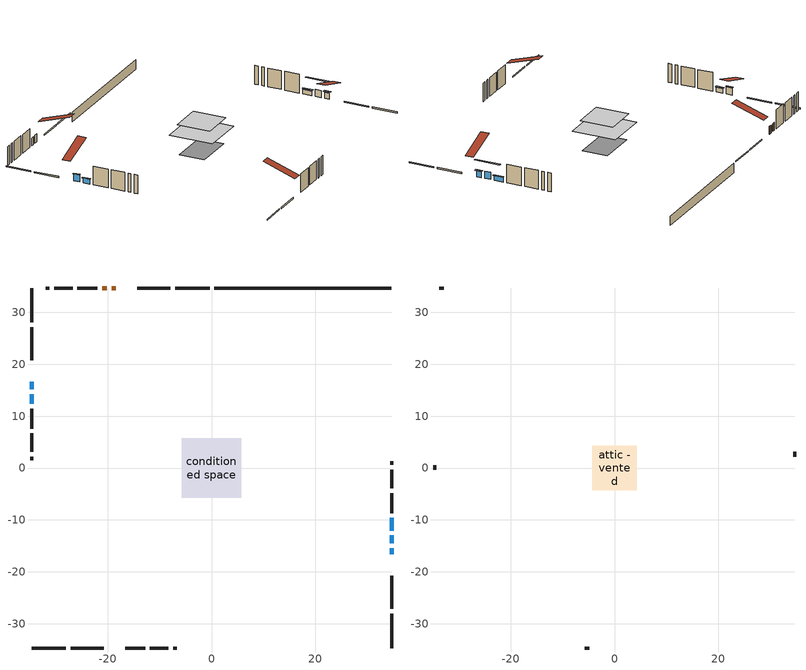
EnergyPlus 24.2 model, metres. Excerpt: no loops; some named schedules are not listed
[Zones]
conditioned space
 floor adiabatic (AdiabaticFloorConstruction): -5.76,-5.76 -5.76,5.76 5.76,5.76 5.76,-5.76 z3.05
 floor foundation (Slab1 construction): -5.18,-3.35 -5.18,3.35 5.18,3.35 5.18,-3.35 z-1.83
 wall outside (RimJoist1 construction): -0.37,34.7 -7,34.7 / -34.7,-34.7 -28.07,-34.7 / -34.7,34.7 -34.7,28.07 / 34.7,-34.7 34.7,-28.07 z0.61:0.91
 wall outside (RimJoist2 construction): -7.93,34.7 -14.33,34.7 / -27.14,-34.7 -20.73,-34.7 / -34.7,27.14 -34.7,20.73 / 34.7,-27.14 34.7,-20.73 z0.61:0.91
 wall outside (AdiabaticWallConstruction 1): -18.41,34.7 -19.27,34.7 / -20.2,34.7 -21.06,34.7 z0.61:2.64
 wall outside (AdiabaticWallConstruction): 34.7,-16.66 34.7,-15.44 z0.61:2.13; 34.7,-14.51 34.7,-12.98 / -34.7,16.66 -34.7,15.13 z0.61:2.44; 34.7,-12.06 34.7,-9.62 / -34.7,14.2 -34.7,12.37 z0.61:1.83
 wall outside (Wall1 construction): -21.99,34.7 -25.85,34.7 / -16.66,-34.7 -12.79,-34.7 / -34.7,11.45 -34.7,7.58 / 34.7,-8.69 34.7,-4.82 z0.61:5.49
 wall outside (Wall2 construction): -26.78,34.7 -30.33,34.7 / -11.86,-34.7 -8.31,-34.7 / -34.7,6.65 -34.7,3.1 / 34.7,-3.89 34.7,-0.35 z0.61:5.49
 wall outside (Wall3 construction): -31.26,34.7 -31.94,34.7 / -7.39,-34.7 -6.7,-34.7 / -34.7,2.17 -34.7,1.49 / 34.7,0.58 34.7,1.27 z0.61:5.49
 wall foundation (FoundationWall1 construction): 34.7,34.7 0.56,34.7 z-1.83:0.61
 window (WindowConstruction): 34.7,-16.66 34.7,-15.44 z0.61:2.13
 window (WindowConstruction 1): 34.7,-14.51 34.7,-12.98 z0.61:2.44
 window (WindowConstruction 2): -34.7,16.66 -34.7,15.13 z0.61:2.44
 window (WindowConstruction 3): 34.7,-12.06 34.7,-9.62 z0.61:1.83
 window (WindowConstruction 4): -34.7,14.2 -34.7,12.38 z0.61:1.83
 door (Door): -18.41,34.7 -19.27,34.7 z0.61:2.64
 door (Door 1): -20.2,34.7 -21.06,34.7 z0.61:2.64
 ceiling adiabatic (AdiabaticFloorConstruction): 5.76,-5.76 5.76,5.76 -5.76,5.76 -5.76,-5.76 z3.05
attic - vented
 floor to conditioned space (Floor1 construction Reversed): -4.32,-4.32 -4.32,4.32 4.32,4.32 4.32,-4.32 z5.49
 wall outside (Wall4 construction): -32.87,34.7 -33.77,34.7 / -5.77,-34.7 -4.88,-34.7 / -34.7,0.56 -34.7,-0.33 / 34.7,2.2 34.7,3.09 z0.61:5.49
 roof outside (Roof1 construction): -17.48,34.7,5.49 -17.48,26.27,8.29 -15.26,26.27,8.29 -15.26,34.7,5.49; -17.59,-34.7,5.49 -17.59,-26.27,8.29 -19.81,-26.27,8.29 -19.81,-34.7,5.49; -34.7,17.59,5.49 -26.27,17.59,8.29 -26.27,19.81,8.29 -34.7,19.81,5.49; 34.7,-17.59,5.49 26.27,-17.59,8.29 26.27,-19.81,8.29 34.7,-19.81,5.49
shading: 34.7,-15.14 34.7,-16.96 35.11,-16.96 35.11,-15.14 z2.43; 34.7,-10.35 34.7,-17.15 35.11,-17.15 35.11,-10.35 z5.08; -34.7,14.98 -34.7,16.81 -35.11,16.81 -35.11,14.98 z2.59; 34.7,-9.47 34.7,-12.21 35.11,-12.21 35.11,-9.47 z1.98; -34.7,12.23 -34.7,14.35 -35.11,14.35 -35.11,12.23 z1.98
[Building]
Building 1: Terrain=Suburbs
[Site:Location]
Toronto Intl AP_ON: Latitude {deg}=43.68; Longitude {deg}=-79.63; Time Zone {hr}=-5; Elevation {m}=173; Keep Site Location Information=Yes
[Site:GroundTemperature:Shallow]
4.59119, 2.66285, 2.50842, 3.42352, 7.09712, 10.7536, 13.9236, 15.9317, 16.1023, 14.4691, 11.3799, 7.83558
[Site:WaterMainsTemperature]
Calculation Method=Schedule; Temperature Schedule=mains temperature schedule
[Material] Roughness=Rough; Thermal Absorptance=0.9
Name | Thickness {m} | Conductivity {W/m-K} | Density {kg/m3} | Specific Heat {J/kg-K} | Solar Absorptance | Visible Absorptance
asphalt or fiberglass shingles | 0.00635 | 0.162714 | 1121.4 | 1465.45 | 0.4 | 0.4
ceiling loosefill ins | 0.338667 | 0.0480833 | 16.02 | 1046.75 | 0.7 | 0.7
ceiling stud and cavity | 0.1397 | 0.257586 | 65.682 | 1177.47 | 0.7 | 0.7
concrete 4.0 in. | 0.1016 | 1.803125 | 2242.8 | 837.4 | 0.7 | 0.7
concrete 8.0 in. | 0.2032 | 1.803125 | 2242.8 | 837.4 | 0.7 | 0.7
door material | 0.04445 | 0.053851 | 512.64 | 1214.23 | 0.7 | 0.7
door material 1 | 0.04445 | 0.188738 | 512.64 | 1214.23 | 0.7 | 0.7
exterior vertical ins | 0.0460229 | 0.029427 | 32.04 | 1214.23 | 0.7 | 0.7
floor covering | 0.0127 | 0.0433444 | 54.468 | 1339.84 | 0.6 | 0.6
floor rigid ins; wall rigid ins | 0.512978 | 0.029427 | 32.04 | 1214.23 | 0.7 | 0.7
floor stud and cavity | 0.1397 | 1.75129 | 37.0049 | 1207.88 | 0.7 | 0.7
furniture material conditioned space 1 | 0.1524 | 0.115458 | 640.8 | 1214.23 | 0.6 | 0.6
gypsum board | 0.0127 | 0.160291 | 801 | 837.4 | 0.6 | 0.6
gypsum board 1 | 0.0127 | 0.160291 | 801 | 837.4 | 0.7 | 0.7
osb sheathing 0.5 in. | 0.0127 | 0.115458 | 512.64 | 1214.23 | 0.7 | 0.7
osb sheathing 0.75 in. | 0.01905 | 0.115458 | 512.64 | 1214.23 | 0.7 | 0.7
osb sheathing 2.0 in. | 0.0508 | 0.115458 | 512.64 | 1214.23 | 0.7 | 0.7
rim joist rigid ins | 0.051816 | 0.029427 | 32.04 | 1214.23 | 0.7 | 0.7
rim joist stud and cavity | 0.0508 | 0.0451784 | 125.044 | 1163.47 | 0.6 | 0.6
rim joist stud and cavity 1 | 0.0508 | 0.256263 | 125.044 | 1163.47 | 0.6 | 0.6
wall stud and cavity | 0.1397 | 0.0821308 | 139.0536 | 1170.24 | 0.7 | 0.7
wall stud and cavity 1 | 0.1397 | 0.0944506 | 139.0536 | 1170.24 | 0.7 | 0.7
wall stud and cavity 2 | 0.1397 | 0.0957038 | 139.0536 | 1170.24 | 0.7 | 0.7
wall stud and cavity 3 | 0.0889 | 6.1454 | 50.32683 | 1063.81 | 0.6 | 0.6
wall stud and cavity 4 | 0.0889 | 0.380278 | 52.3479 | 1209.89 | 0.7 | 0.7
wall stud and cavity 5 | 0.0889 | 0.391764 | 83.0341 | 1211.67 | 0.7 | 0.7
wood siding | 0.0254 | 0.102417 | 544.68 | 1172.36 | 0.4 | 0.4
wood siding 1 | 0.00254 | 0.102417 | 544.68 | 1172.36 | 0.4 | 0.4
wood siding 2; wood siding 3; wood siding 4 | 0.0254 | 0.102417 | 544.68 | 1172.36 | 0.7 | 0.7
[WindowMaterial:SimpleGlazingSystem]
Name | U-Factor {W/m2-K} | Solar Heat Gain Coefficient
WindowMaterial | 2.12584 | 0.63
WindowMaterial 1 | 2.35183 | 0.53
WindowMaterial 2 | 2.15594 | 0.6
WindowMaterial 3 | 2.15139 | 0.62
WindowMaterial 4 | 2.41429 | 0.49
[Construction]
AdiabaticFloorConstruction: floor stud and cavity, floor rigid ins, osb sheathing 0.75 in., floor covering
AdiabaticWallConstruction: wood siding 3, wall rigid ins, wall stud and cavity 4, gypsum board
AdiabaticWallConstruction 1: wood siding 4, wall rigid ins, wall stud and cavity 4, gypsum board
Door: door material
Door 1: door material 1
Floor1 construction Reversed: gypsum board, ceiling stud and cavity, ceiling loosefill ins
FoundationWall1 construction: concrete 8.0 in., gypsum board 1
furniture construction conditioned space 1: furniture material conditioned space 1
PartitionWallConstruction: gypsum board, wall stud and cavity 5, gypsum board
RimJoist1 construction: wood siding 2, osb sheathing 2.0 in., rim joist stud and cavity
RimJoist2 construction: wood siding 2, rim joist rigid ins, osb sheathing 2.0 in., rim joist stud and cavity 1
Roof1 construction: asphalt or fiberglass shingles
Slab1 construction: concrete 4.0 in.
Wall1 construction: wood siding, osb sheathing 0.5 in., wall stud and cavity, gypsum board
Wall2 construction: wood siding, osb sheathing 0.5 in., wall stud and cavity 1, gypsum board
Wall3 construction: wood siding, osb sheathing 0.5 in., wall stud and cavity 2, gypsum board
Wall4 construction: wood siding 1, wall stud and cavity 3
WindowConstruction: WindowMaterial
WindowConstruction 1: WindowMaterial 1
WindowConstruction 2: WindowMaterial 2
WindowConstruction 3: WindowMaterial 3
WindowConstruction 4: WindowMaterial 4
[Zone] Multiplier=1; Part of Total Floor Area=Yes
Name | Volume {m3}
attic - vented | 34.089
conditioned space | 492.5
[Space]
Name | Zone | Volume {m3}
attic - vented 1 | attic - vented | 34.089
conditioned space 1 | conditioned space | 492.5
[ZoneInfiltration:EffectiveLeakageArea]
infil attic - vented 1: Zone or Space=attic - vented 1; Schedule=Always On Discrete; Effective Air Leakage Area {cm2}=3094.76; Stack Coefficient=0.000534371; Wind Coefficient=1.56186e-05
[ZoneMixing]
whole house fan mix: Zone or Space=attic - vented; Schedule=Always On Continuous; Design Flow Rate Calculation Method=Flow/Zone; Design Flow Rate {m3/s}=0; Source Zone or Space=conditioned space
[SurfaceProperty:ExposedFoundationPerimeter]
Slab1: Exposed Perimeter Calculation Method=TotalExposedPerimeter; Total Exposed Perimeter {m}=34.139
[InternalMass] Zone or ZoneList=conditioned space; Space or SpaceList=conditioned space 1
Name | Construction | Surface Area {m2}
furniture mass conditioned space 1 | furniture construction conditioned space 1 | 80.8
partition wall mass | PartitionWallConstruction | 202
[Lights]
interior lighting: Zone or ZoneList or Space or SpaceList=conditioned space 1; Schedule=interior lighting schedule; Design Level Calculation Method=LightingLevel; Lighting Level {W}=343.2; Return Air Fraction=0; Fraction Radiant=0.6; Fraction Visible=0.2; Fraction Replaceable=1
[People]
occupants: Zone or ZoneList or Space or SpaceList=conditioned space 1; Number of People Schedule=occupants schedule; Number of People Calculation Method=People; Number of People=3; Fraction Radiant=0.314171; Sensible Heat Fraction=0.56303; Activity Level Schedule=occupants activity schedule; Carbon Dioxide Generation Rate {m3/s-W}=0; Enable ASHRAE 55 Comfort Warnings=No; Mean Radiant Temperature Calculation Type=EnclosureAveraged
[ElectricEquipment] Zone or ZoneList or Space or SpaceList=conditioned space 1; Design Level Calculation Method=EquipmentLevel
Name | Schedule | Design Level {W} | Fraction Latent | Fraction Radiant | Fraction Lost
clothes dryer | clothes dryer schedule | 140.772 | 0.015 | 0.081 | 0.85
clothes washer | clothes washer schedule | 32.1985 | 0.03 | 0.162 | 0.7
cooking range | cooking range schedule | 215.147 | 0.08 | 0.432 | 0.2
dishwasher | dishwasher schedule | 66.8632 | 0.3 | 0.18 | 0.4
fridge | fridge schedule | 72.9452 | 0 | 0.6 | 0
mech vent bath fan 0 | mech vent bath fan 0 schedule | 50.2 | 0 | 0 | 1
mech vent bath fan 1 | mech vent bath fan 1 schedule | 50.2 | 0 | 0 | 1
mech vent bath fan 2 | mech vent bath fan 2 schedule | 50.2 | 0 | 0 | 1
mech vent house fan | mech vent house fan schedule | 0 | 0 | 0 | 1
mech vent house fan cfis | mech vent house fan cfis schedule | 0 | 0 | 0 | 0
mech vent range fan 0 | mech vent range fan 0 schedule | 57 | 0 | 0 | 1
misc plug loads | misc plug loads schedule | 494.7 | 0.045 | 0.513 | 0.1
whole house fan | Always On Discrete | 0 | 0 | 0 | 1
[OtherEquipment] Zone or ZoneList or Space or SpaceList=conditioned space 1; Design Level Calculation Method=EquipmentLevel
Name | Fuel Type | Schedule | Design Level {W} | Fraction Latent | Fraction Radiant | Fraction Lost
clothes dryer 1 | Electricity | clothes dryer schedule | 0 | 0.015 | 0.081 | 0.85
cooking range 1 | Electricity | cooking range schedule | 0 | 0.08 | 0.432 | 0.2
general water use latent | None | general water use schedule | 62.594 | 1 | 0 | 0
general water use sensible | None | general water use schedule | -61.6891 | 0 | 0.6 | 0
mech vent house fan latent load | None | Always On Discrete | 0 | 1 | 0 | 0
mech vent house fan sensible load | None | Always On Discrete | 0 | 0 | 0 | 0
water heater energy adjustment1 | NaturalGas | Always On Discrete | 0.01 | 0 | 0 | 1
[ZoneInfiltration:DesignFlowRate] Zone or ZoneList or Space or SpaceList=conditioned space 1; Schedule=Always On Discrete; Design Flow Rate Calculation Method=Flow/Zone; Design Flow Rate {m3/s}=0
infil flow; natural vent flow; whole house fan flow
[AvailabilityManager:Scheduled]
central ac and furnace airloop Availability Manager: Schedule=Always On Discrete
[Foundation:Kiva]
Foundation Kiva 1: Initial Indoor Air Temperature {C}=18; Wall Height Above Grade {m}=0.609996; Wall Depth Below Slab {m}=0.2032; Custom Block Material Name 1=exterior vertical ins; Custom Block Depth 1 {m}=2.43998; Custom Block X Position 1 {m}=0.2159; Custom Block Z Position 1 {m}=0
[Foundation:Kiva:Settings]
Soil Conductivity {W/m-K}=0.849921; Soil Density {kg/m3}=1842.3; Soil Specific Heat {J/kg-K}=418.7; Ground Solar Absorptivity=0.9; Ground Thermal Absorptivity=0.9; Ground Surface Roughness {m}=0.03; Far-Field Width {m}=40; Deep-Ground Boundary Condition=ZeroFlux; Deep-Ground Depth {m}=40; Minimum Cell Dimension {m}=0.2; Maximum Cell Growth Coefficient=3; Simulation Timestep=Timestep
[Exterior:Lights]
exterior lighting: Schedule=exterior lighting schedule; Design Level {W}=75.6
[EnergyManagementSystem:GlobalVariable]
central_ac_and_furnace_airloop_Fan_RTF
infil_program_Qfan
infil_program_Qinf
natural_vent_program_Qnv
natural_vent_program_Qwhf
[EnergyManagementSystem:Sensor]
Name | Output:Variable or Output:Meter Index Key | Output:Variable or Output:Meter
airflow_gain | infil flow | Infiltration Sensible Heat Gain Energy
airflow_gain_1 | natural vent flow | Infiltration Sensible Heat Gain Energy
airflow_gain_2 | whole house fan flow | Infiltration Sensible Heat Gain Energy
airflow_loss | infil flow | Infiltration Sensible Heat Loss Energy
airflow_loss_1 | natural vent flow | Infiltration Sensible Heat Loss Energy
airflow_loss_2 | whole house fan flow | Infiltration Sensible Heat Loss Energy
clg_load_cond |  | Cooling:EnergyTransfer:Zone:CONDITIONED SPACE
clg_sp_s; clg_sp_s_1 | cooling setpoint | Schedule Value
clothes_dryer_exhaust_0_sch_s | clothes dryer exhaust 0 schedule | Schedule Value
cool_season | cooling season schedule | Schedule Value
htg_load_cond |  | Heating:EnergyTransfer:Zone:CONDITIONED SPACE
htg_sp_s; htg_sp_s_1 | heating setpoint | Schedule Value
ig_ee_conv | clothes dryer | Electric Equipment Convective Heating Energy
ig_ee_conv_2 | cooking range | Electric Equipment Convective Heating Energy
ig_ee_conv_4 | fridge | Electric Equipment Convective Heating Energy
ig_ee_conv_5 | misc plug loads | Electric Equipment Convective Heating Energy
ig_ee_conv_6 | whole house fan | Electric Equipment Convective Heating Energy
ig_ee_rad | clothes dryer | Electric Equipment Radiant Heating Energy
ig_ee_rad_2 | cooking range | Electric Equipment Radiant Heating Energy
ig_ee_rad_4 | fridge | Electric Equipment Radiant Heating Energy
ig_ee_rad_5 | misc plug loads | Electric Equipment Radiant Heating Energy
ig_ee_rad_6 | whole house fan | Electric Equipment Radiant Heating Energy
ig_lgt_conv | interior lighting | Lights Convective Heating Energy
ig_lgt_rad | interior lighting | Lights Radiant Heating Energy
ig_lgt_vis | interior lighting | Lights Visible Radiation Heating Energy
ig_oe_conv | clothes dryer 1 | Other Equipment Convective Heating Energy
ig_oe_conv_1 | cooking range 1 | Other Equipment Convective Heating Energy
ig_oe_conv_2 | general water use latent | Other Equipment Convective Heating Energy
ig_oe_conv_3 | general water use sensible | Other Equipment Convective Heating Energy
ig_oe_conv_4 | water heater energy adjustment1 | Other Equipment Convective Heating Energy
ig_oe_rad | clothes dryer 1 | Other Equipment Radiant Heating Energy
ig_oe_rad_1 | cooking range 1 | Other Equipment Radiant Heating Energy
ig_oe_rad_2 | general water use latent | Other Equipment Radiant Heating Energy
ig_oe_rad_3 | general water use sensible | Other Equipment Radiant Heating Energy
ig_oe_rad_4 | water heater energy adjustment1 | Other Equipment Radiant Heating Energy
ig_ppl_conv | occupants | People Convective Heating Energy
ig_ppl_rad | occupants | People Radiant Heating Energy
im_conv | furniture mass conditioned space 1 | Surface Inside Face Convection Heat Gain Energy
im_conv_1 | partition wall mass | Surface Inside Face Convection Heat Gain Energy
im_ig | furniture mass conditioned space 1 | Surface Inside Face Internal Gains Radiation Heat Gain Energy
im_ig_1 | partition wall mass | Surface Inside Face Internal Gains Radiation Heat Gain Energy
im_lgt | furniture mass conditioned space 1 | Surface Inside Face Lights Radiation Heat Gain Energy
im_lgt_1 | partition wall mass | Surface Inside Face Lights Radiation Heat Gain Energy
im_sol | furniture mass conditioned space 1 | Surface Inside Face Solar Radiation Heat Gain Energy
im_sol_1 | partition wall mass | Surface Inside Face Solar Radiation Heat Gain Energy
im_surf | furniture mass conditioned space 1 | Surface Inside Face Net Surface Thermal Radiation Heat Gain Energy
im_surf_1 | partition wall mass | Surface Inside Face Net Surface Thermal Radiation Heat Gain Energy
mech_vent_bath_fan_0_sch_s | mech vent bath fan 0 schedule | Schedule Value
mech_vent_bath_fan_1_sch_s | mech vent bath fan 1 schedule | Schedule Value
mech_vent_bath_fan_2_sch_s | mech vent bath fan 2 schedule | Schedule Value
mech_vent_range_fan_0_sch_s | mech vent range fan 0 schedule | Schedule Value
mv_conv | mech vent bath fan 0 | Electric Equipment Convective Heating Energy
mv_conv_1 | mech vent bath fan 1 | Electric Equipment Convective Heating Energy
mv_conv_2 | mech vent bath fan 2 | Electric Equipment Convective Heating Energy
mv_conv_3 | mech vent house fan | Electric Equipment Convective Heating Energy
mv_conv_4 | mech vent house fan cfis | Electric Equipment Convective Heating Energy
mv_conv_5 | mech vent range fan 0 | Electric Equipment Convective Heating Energy
mv_conv_6 | mech vent house fan latent load | Other Equipment Convective Heating Energy
mv_conv_7 | mech vent house fan sensible load | Other Equipment Convective Heating Energy
mv_rad | mech vent bath fan 0 | Electric Equipment Radiant Heating Energy
mv_rad_1 | mech vent bath fan 1 | Electric Equipment Radiant Heating Energy
mv_rad_2 | mech vent bath fan 2 | Electric Equipment Radiant Heating Energy
mv_rad_3 | mech vent house fan | Electric Equipment Radiant Heating Energy
mv_rad_4 | mech vent house fan cfis | Electric Equipment Radiant Heating Energy
mv_rad_5 | mech vent range fan 0 | Electric Equipment Radiant Heating Energy
mv_rad_6 | mech vent house fan latent load | Other Equipment Radiant Heating Energy
mv_rad_7 | mech vent house fan sensible load | Other Equipment Radiant Heating Energy
natural_vent_s | natural vent schedule | Schedule Value
out_pb_s |  | Site Outdoor Air Barometric Pressure
out_wt_s |  | Site Outdoor Air Humidity Ratio
site_vw_s |  | Site Wind Speed
ss_back_out | Window1 | Surface Window Shortwave from Zone Back Out Window Heat Transfer Rate
ss_back_out_1 | Window2 | Surface Window Shortwave from Zone Back Out Window Heat Transfer Rate
ss_back_out_2 | Window3 | Surface Window Shortwave from Zone Back Out Window Heat Transfer Rate
ss_back_out_3 | Window4 | Surface Window Shortwave from Zone Back Out Window Heat Transfer Rate
ss_back_out_4 | Window6 | Surface Window Shortwave from Zone Back Out Window Heat Transfer Rate
ss_conv | Door1 | Surface Inside Face Convection Heat Gain Energy
ss_conv_1 | Door2 | Surface Inside Face Convection Heat Gain Energy
ss_conv_2 | Window1 | Surface Inside Face Convection Heat Gain Energy
ss_conv_3 | Window2 | Surface Inside Face Convection Heat Gain Energy
ss_conv_4 | Window3 | Surface Inside Face Convection Heat Gain Energy
ss_conv_5 | Window4 | Surface Inside Face Convection Heat Gain Energy
ss_conv_6 | Window6 | Surface Inside Face Convection Heat Gain Energy
ss_ig | Door1 | Surface Inside Face Internal Gains Radiation Heat Gain Energy
ss_ig_1 | Door2 | Surface Inside Face Internal Gains Radiation Heat Gain Energy
ss_ig_2 | Window1 | Surface Inside Face Internal Gains Radiation Heat Gain Energy
ss_ig_3 | Window2 | Surface Inside Face Internal Gains Radiation Heat Gain Energy
ss_ig_4 | Window3 | Surface Inside Face Internal Gains Radiation Heat Gain Energy
ss_ig_5 | Window4 | Surface Inside Face Internal Gains Radiation Heat Gain Energy
ss_ig_6 | Window6 | Surface Inside Face Internal Gains Radiation Heat Gain Energy
ss_lgt | Door1 | Surface Inside Face Lights Radiation Heat Gain Energy
ss_lgt_1 | Door2 | Surface Inside Face Lights Radiation Heat Gain Energy
ss_sol | Door1 | Surface Inside Face Solar Radiation Heat Gain Energy
ss_sol_1 | Door2 | Surface Inside Face Solar Radiation Heat Gain Energy
ss_surf | Door1 | Surface Inside Face Net Surface Thermal Radiation Heat Gain Energy
ss_surf_1 | Door2 | Surface Inside Face Net Surface Thermal Radiation Heat Gain Energy
ss_surf_2 | Window1 | Surface Inside Face Net Surface Thermal Radiation Heat Gain Energy
ss_surf_3 | Window2 | Surface Inside Face Net Surface Thermal Radiation Heat Gain Energy
ss_surf_4 | Window3 | Surface Inside Face Net Surface Thermal Radiation Heat Gain Energy
ss_surf_5 | Window4 | Surface Inside Face Net Surface Thermal Radiation Heat Gain Energy
ss_surf_6 | Window6 | Surface Inside Face Net Surface Thermal Radiation Heat Gain Energy
ss_trans_in | Window1 | Surface Window Transmitted Solar Radiation Rate
ss_trans_in_1 | Window2 | Surface Window Transmitted Solar Radiation Rate
ss_trans_in_2 | Window3 | Surface Window Transmitted Solar Radiation Rate
ss_trans_in_3 | Window4 | Surface Window Transmitted Solar Radiation Rate
ss_trans_in_4 | Window6 | Surface Window Transmitted Solar Radiation Rate
ss_trans_out | Window1 | Surface Inside Face Initial Transmitted Diffuse Transmitted Out Window Solar Radiation Rate
ss_trans_out_1 | Window2 | Surface Inside Face Initial Transmitted Diffuse Transmitted Out Window Solar Radiation Rate
ss_trans_out_2 | Window3 | Surface Inside Face Initial Transmitted Diffuse Transmitted Out Window Solar Radiation Rate
ss_trans_out_3 | Window4 | Surface Inside Face Initial Transmitted Diffuse Transmitted Out Window Solar Radiation Rate
ss_trans_out_4 | Window6 | Surface Inside Face Initial Transmitted Diffuse Transmitted Out Window Solar Radiation Rate
s_conv | Floor1 | Surface Inside Face Convection Heat Gain Energy
s_conv_1 | FoundationWall1 | Surface Inside Face Convection Heat Gain Energy
s_conv_10 | RimJoist2:270 | Surface Inside Face Convection Heat Gain Energy
s_conv_11 | RimJoist2:90 | Surface Inside Face Convection Heat Gain Energy
s_conv_12 | Slab1 | Surface Inside Face Convection Heat Gain Energy
s_conv_13 | Wall1:0 | Surface Inside Face Convection Heat Gain Energy
s_conv_14 | Wall1:180 | Surface Inside Face Convection Heat Gain Energy
s_conv_15 | Wall1:270 | Surface Inside Face Convection Heat Gain Energy
s_conv_16 | Wall1:90 | Surface Inside Face Convection Heat Gain Energy
s_conv_17 | Wall2:0 | Surface Inside Face Convection Heat Gain Energy
s_conv_18 | Wall2:180 | Surface Inside Face Convection Heat Gain Energy
s_conv_19 | Wall2:270 | Surface Inside Face Convection Heat Gain Energy
s_conv_2 | inferred conditioned ceiling | Surface Inside Face Convection Heat Gain Energy
s_conv_20 | Wall2:90 | Surface Inside Face Convection Heat Gain Energy
s_conv_21 | Wall3:0 | Surface Inside Face Convection Heat Gain Energy
s_conv_22 | Wall3:180 | Surface Inside Face Convection Heat Gain Energy
s_conv_23 | Wall3:270 | Surface Inside Face Convection Heat Gain Energy
s_conv_24 | Wall3:90 | Surface Inside Face Convection Heat Gain Energy
s_conv_3 | inferred conditioned floor | Surface Inside Face Convection Heat Gain Energy
s_conv_4 | RimJoist1:0 | Surface Inside Face Convection Heat Gain Energy
s_conv_5 | RimJoist1:180 | Surface Inside Face Convection Heat Gain Energy
s_conv_6 | RimJoist1:270 | Surface Inside Face Convection Heat Gain Energy
s_conv_7 | RimJoist1:90 | Surface Inside Face Convection Heat Gain Energy
s_conv_8 | RimJoist2:0 | Surface Inside Face Convection Heat Gain Energy
s_conv_9 | RimJoist2:180 | Surface Inside Face Convection Heat Gain Energy
s_ig | Floor1 | Surface Inside Face Internal Gains Radiation Heat Gain Energy
s_ig_1 | FoundationWall1 | Surface Inside Face Internal Gains Radiation Heat Gain Energy
s_ig_10 | RimJoist2:270 | Surface Inside Face Internal Gains Radiation Heat Gain Energy
s_ig_11 | RimJoist2:90 | Surface Inside Face Internal Gains Radiation Heat Gain Energy
s_ig_12 | Slab1 | Surface Inside Face Internal Gains Radiation Heat Gain Energy
s_ig_13 | Wall1:0 | Surface Inside Face Internal Gains Radiation Heat Gain Energy
s_ig_14 | Wall1:180 | Surface Inside Face Internal Gains Radiation Heat Gain Energy
s_ig_15 | Wall1:270 | Surface Inside Face Internal Gains Radiation Heat Gain Energy
s_ig_16 | Wall1:90 | Surface Inside Face Internal Gains Radiation Heat Gain Energy
s_ig_17 | Wall2:0 | Surface Inside Face Internal Gains Radiation Heat Gain Energy
s_ig_18 | Wall2:180 | Surface Inside Face Internal Gains Radiation Heat Gain Energy
s_ig_19 | Wall2:270 | Surface Inside Face Internal Gains Radiation Heat Gain Energy
s_ig_2 | inferred conditioned ceiling | Surface Inside Face Internal Gains Radiation Heat Gain Energy
s_ig_20 | Wall2:90 | Surface Inside Face Internal Gains Radiation Heat Gain Energy
s_ig_21 | Wall3:0 | Surface Inside Face Internal Gains Radiation Heat Gain Energy
s_ig_22 | Wall3:180 | Surface Inside Face Internal Gains Radiation Heat Gain Energy
s_ig_23 | Wall3:270 | Surface Inside Face Internal Gains Radiation Heat Gain Energy
s_ig_24 | Wall3:90 | Surface Inside Face Internal Gains Radiation Heat Gain Energy
s_ig_3 | inferred conditioned floor | Surface Inside Face Internal Gains Radiation Heat Gain Energy
s_ig_4 | RimJoist1:0 | Surface Inside Face Internal Gains Radiation Heat Gain Energy
s_ig_5 | RimJoist1:180 | Surface Inside Face Internal Gains Radiation Heat Gain Energy
s_ig_6 | RimJoist1:270 | Surface Inside Face Internal Gains Radiation Heat Gain Energy
s_ig_7 | RimJoist1:90 | Surface Inside Face Internal Gains Radiation Heat Gain Energy
s_ig_8 | RimJoist2:0 | Surface Inside Face Internal Gains Radiation Heat Gain Energy
s_ig_9 | RimJoist2:180 | Surface Inside Face Internal Gains Radiation Heat Gain Energy
s_lgt | Floor1 | Surface Inside Face Lights Radiation Heat Gain Energy
